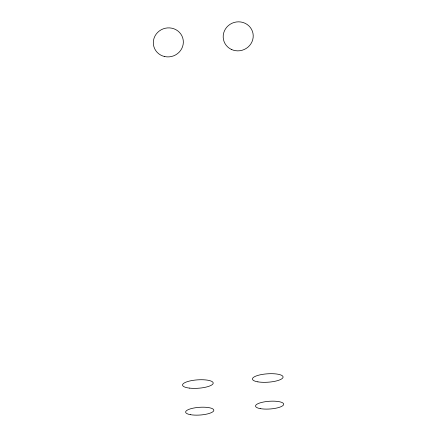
<?xml version="1.0" encoding="UTF-8"?>
<svg xmlns="http://www.w3.org/2000/svg" width="437" height="437" viewBox="0 0 437 437"><rect width="100%" height="100%" fill="white"/><g stroke="black" fill="none" stroke-linecap="round" stroke-linejoin="round"><path stroke-width="0.66" d="M260.212 408.617A14.131 3.873 -3.9 0 0 283.411 405.055A14.131 3.873 -3.9 0 0 265.204 401.723A14.131 3.873 -3.9 0 0 260.212 408.617M190.641 414.713A14.131 3.873 -3.9 0 0 213.611 410.982A14.131 3.873 -3.9 0 0 194.935 407.825A14.131 3.873 -3.9 0 0 190.641 414.713M257.885 381.856A15.355 4.206 -3.9 0 0 282.843 377.803A15.355 4.206 -3.9 0 0 262.55 374.372A15.355 4.206 -3.9 0 0 257.885 381.856M189.385 388.1A15.355 4.206 -3.9 0 0 213.174 383.358A15.355 4.206 -3.9 0 0 191.078 380.703A15.355 4.206 -3.9 0 0 189.385 388.1M164.738 56.564A15.077 14.465 -17.5 0 0 182.753 38.014A15.077 14.465 -17.5 0 0 157.495 32.578A15.077 14.465 -17.5 0 0 164.738 56.564M231.255 49.37A15.077 14.465 -17.5 0 0 253.214 35.386A15.077 14.465 -17.5 0 0 230.157 24.27A15.077 14.465 -17.5 0 0 231.255 49.37"/></g></svg>
